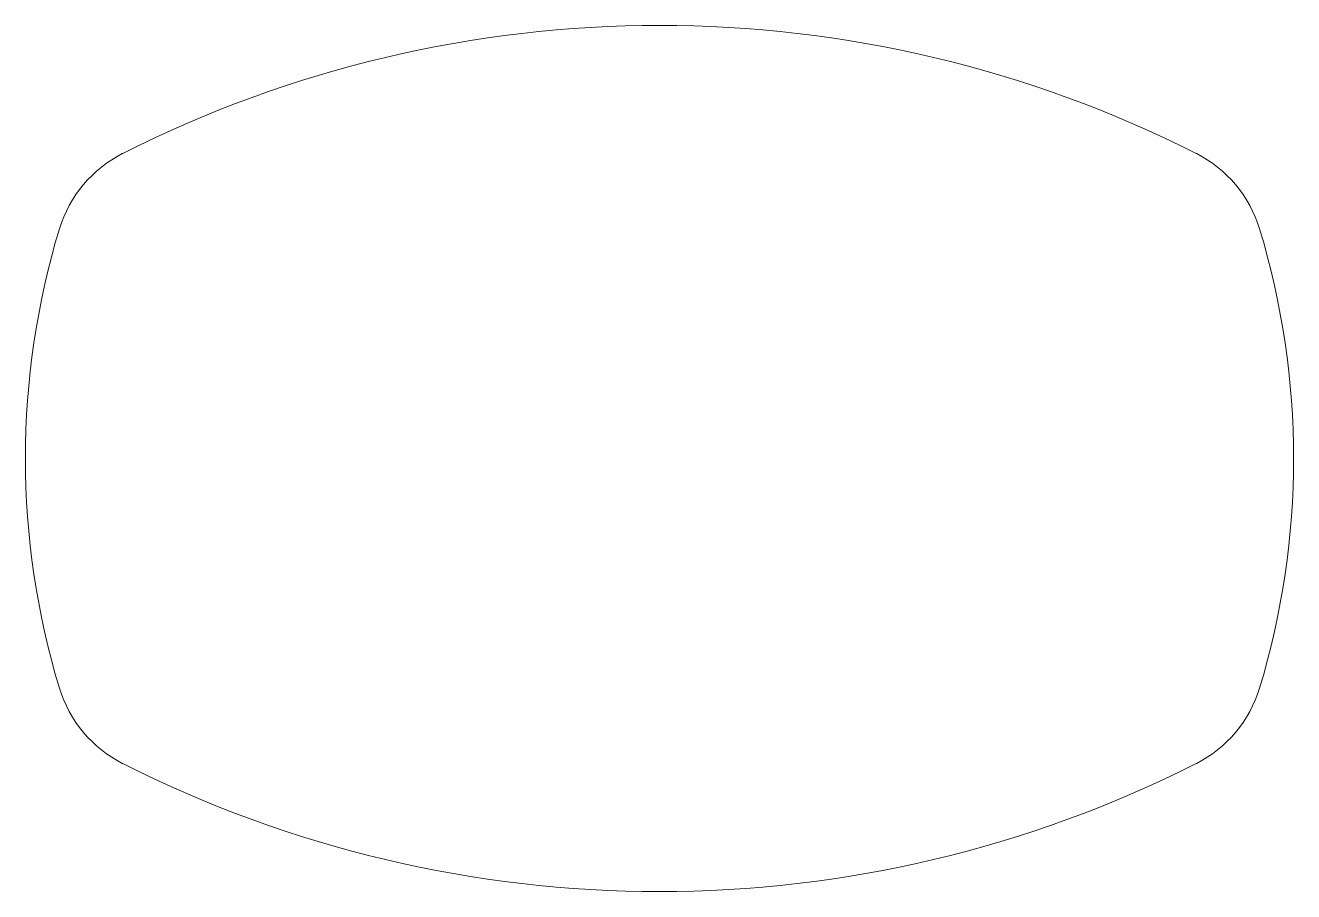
# Model space of a CAD drawing. Header units: millimetres. Extents: x -25.2 to 25.2, y -17.3 to 17.3.
import ezdxf

# ---------------------------------------------------------------- set-up
doc = ezdxf.new("R2010")
doc.units = ezdxf.units.MM
doc.layers.add('Syringe Flange', color=7, linetype='CONTINUOUS', lineweight=0, true_color=0x000000)

msp = doc.modelspace()

# ---------------------------------------------------------------- linework, layer by layer
at = {"layer": 'Syringe Flange'}
for centre, radius, start, end in [((0, -30.083), 47.333, 63.1666, 116.8334), ((-19.109, 7.692), 5, 116.8334, 163.127), ((19.109, 7.692), 5, 16.873, 63.1666), ((6.25, 0), 31.5, 163.127, 196.873), ((-6.25, 0), 31.5, 343.127, 16.873), ((-19.109, -7.692), 5, 196.873, 243.1666), ((19.109, -7.692), 5, 296.8334, 343.127), ((0, 30.083), 47.333, 243.1666, 296.8334)]:
    msp.add_arc(centre, radius, start, end, dxfattribs=at)

doc.saveas('drawing.dxf')
